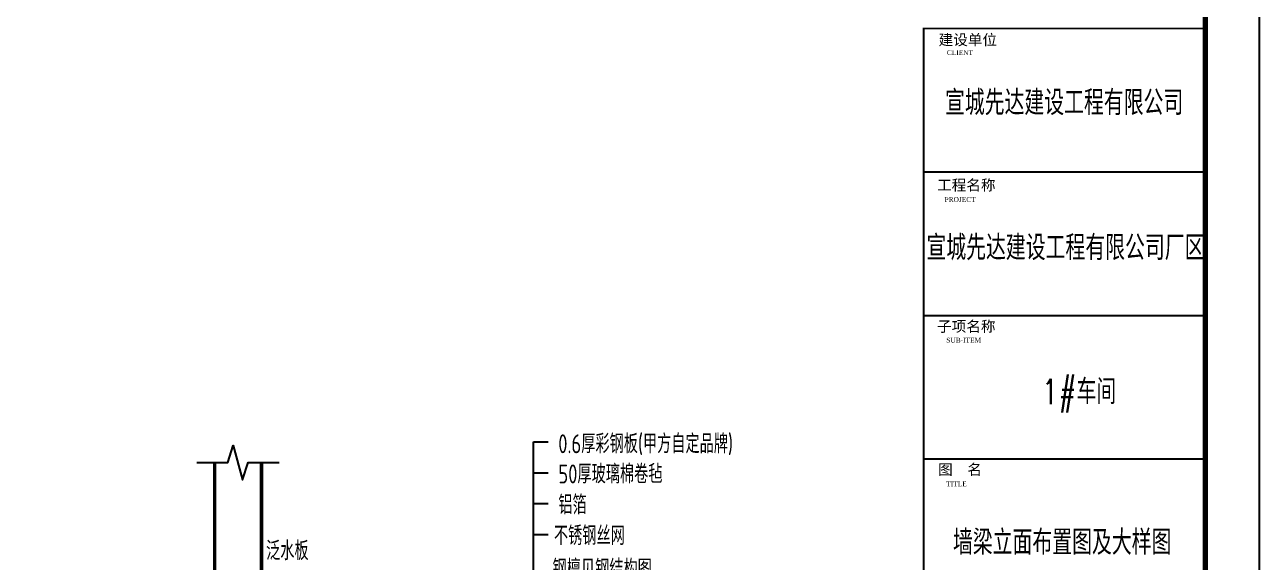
# Model space of a CAD drawing. Extents: x -3102990 to -851544, y -5293060 to -2540151.
# Drawn here: x -1485676 to -1462798, y -2658477 to -2648511 of the extents above; entities that cross this region are included whole.
import ezdxf
from ezdxf.enums import TextEntityAlignment as Align

# ---------------------------------------------------------------- set-up
doc = ezdxf.new("R2010")
doc.units = 0
doc.header["$LTSCALE"] = 1000
doc.layers.get('0').update_dxf_attribs({"linetype": 'CONTINUOUS'})
for name, color, linetype in [('PUB_TEXT', 7, 'CONTINUOUS'), ('PUB_TITLE', 4, 'CONTINUOUS'), ('TEXT', 7, 'CONTINUOUS'), ('THIN', 7, 'CONTINUOUS'), ('WIN', 3, 'CONTINUOUS'), ('柱子', 3, 'CONTINUOUS')]:
    doc.layers.add(name, color=color, linetype=linetype)
doc.layers.add('yichutu', color=7, linetype='CONTINUOUS', true_color=0xffffff, plot=False)
doc.styles.add('GHF', font='times.ttf')
doc.styles.add('HZTXT', font='txt.shx', dxfattribs={"width": 0.7, "height": 300, "bigfont": 'hztxt.shx'})
doc.styles.add('STYLE1', font='simhei.ttf', dxfattribs={"width": 0.8})
doc.styles.add('TSSD_Rein', font='Tssdeng.shx', dxfattribs={"width": 0.75, "bigfont": 'hztxt.shx'})

# ---------------------------------------------------------------- blocks, each defined once
blk = doc.blocks.new('A$C16496DF1')
at = {"layer": 'PUB_TITLE', "color": 4}
for p, q in [((97879, 21662), (103100, 21662)), ((97879, 19003), (103100, 19003)), ((97879, 16343), (103100, 16343))]:
    blk.add_line(p, q, dxfattribs=at)
at = {"layer": 'PUB_TITLE'}
blk.add_lwpolyline([(0, 0), (0, 42000), (104100, 42000), (104100, 0)], close=True, dxfattribs=at)
at = {"layer": 'PUB_TITLE', "const_width": 100}
blk.add_lwpolyline([(103100, 1000), (103100, 41000), (713, 41000), (713, 1000), (103100, 1000)], dxfattribs=at)
at = {"layer": 'PUB_TITLE', "color": 4, "const_width": 35.1}
blk.add_lwpolyline([(97879, 24321), (103100, 24321), (103100, 13093), (97879, 13093)], close=True, dxfattribs=at)
at = {"layer": 'PUB_TEXT'}
for s, height, style, p in [('建设单位', 198.6, 'STYLE1', (98157, 24012)), ('CLIENT', 89.4, 'GHF', (98310, 23829)), ('工程名称', 198.6, 'STYLE1', (98129, 21319)), ('PROJECT', 89.4, 'GHF', (98268, 21107)), ('子项名称', 198.6, 'STYLE1', (98129, 18700)), ('SUB-ITEM', 89.4, 'GHF', (98300, 18498)), ('图  名', 198.6, 'STYLE1', (98149, 16047)), ('TITLE', 89.4, 'GHF', (98301, 15834))]:
    blk.add_text(s, height=height, dxfattribs=dict(at, style=style)).set_placement(p)
at = {"layer": 'WIN', "color": 6, "style": 'HZTXT', "width": 0.8}
for s, p in [('宣城先达建设工程有限公司', (98275, 22715)), ('宣城先达建设工程有限公司厂区', (97932, 20027)), ('1#车间', (100066, 17358))]:
    blk.add_text(s, height=460, dxfattribs=at).set_placement(p)
blk = doc.blocks.new('yct-1041-420-104100-42000-100-2006.0')
at = {"layer": 'yichutu', "color": 7, "true_color": 0xffffff}
blk.add_lwpolyline([(0, 0), (0, 42000), (104100, 42000), (104100, 0)], close=True, dxfattribs=at)

msp = doc.modelspace()

# ---------------------------------------------------------------- linework, layer by layer
for p, q in [((-1476246.7, -2658398.9), (-1476246.7, -2656246.81)), ((-1476246.7, -2658398.9), (-1476246.7, -2656246.81)), ((-1476246.7, -2658398.9), (-1476246.7, -2656246.81)), ((-1476246.7, -2658398.9), (-1476246.7, -2656246.81)), ((-1476246.7, -2658398.9), (-1476246.7, -2656246.81)), ((-1476246.7, -2658398.9), (-1476246.7, -2656246.81)), ((-1476246.7, -2656246.81), (-1475975.39, -2656246.81)), ((-1476246.7, -2656246.81), (-1475975.39, -2656246.81)), ((-1476246.7, -2656246.81), (-1475975.39, -2656246.81)), ((-1476246.7, -2656246.81), (-1475975.39, -2656246.81)), ((-1476246.7, -2656246.81), (-1475975.39, -2656246.81)), ((-1476246.7, -2656246.81), (-1475975.39, -2656246.81)), ((-1476246.7, -2656817.93), (-1475975.39, -2656817.93)), ((-1476246.7, -2656817.93), (-1475975.39, -2656817.93)), ((-1476246.7, -2656817.93), (-1475975.39, -2656817.93)), ((-1476246.7, -2656817.93), (-1475975.39, -2656817.93)), ((-1476246.7, -2656817.93), (-1475975.39, -2656817.93)), ((-1476246.7, -2656817.93), (-1475975.39, -2656817.93)), ((-1476246.7, -2657389.04), (-1475975.39, -2657389.04)), ((-1476246.7, -2657389.04), (-1475975.39, -2657389.04)), ((-1476246.7, -2657389.04), (-1475975.39, -2657389.04)), ((-1476246.7, -2657389.04), (-1475975.39, -2657389.04)), ((-1476246.7, -2657389.04), (-1475975.39, -2657389.04)), ((-1476246.7, -2657389.04), (-1475975.39, -2657389.04)), ((-1476246.7, -2657960.15), (-1475975.39, -2657960.15)), ((-1476246.7, -2657960.15), (-1475975.39, -2657960.15)), ((-1476246.7, -2657960.15), (-1475975.39, -2657960.15)), ((-1476246.7, -2657960.15), (-1475975.39, -2657960.15)), ((-1476246.7, -2657960.15), (-1475975.39, -2657960.15)), ((-1476246.7, -2657960.15), (-1475975.39, -2657960.15)), ((-1476246.7, -2658782.87), (-1476246.7, -2658398.9))]:
    msp.add_line(p, q)
at = {"layer": 'THIN', "ltscale": 1.5}
msp.add_lwpolyline([(-1482486.8, -2656629.1), (-1481910.8, -2656629.1), (-1481810, -2656312.3), (-1481637.2, -2656945.9), (-1481536.4, -2656629.1), (-1480960.4, -2656629.1)], dxfattribs=at)
at = {"layer": '柱子', "color": 252}
for p, q in [((-1482173.6, -2656629.1, -0.72), (-1482173.6, -2660678.05, 3.27)), ((-1482143.6, -2656629.1, -0.72), (-1482143.6, -2660673.95, 3.27)), ((-1481303.6, -2656629.1, -0.65), (-1481303.6, -2660559.2, 3.11)), ((-1481273.6, -2656629.1, -0.65), (-1481273.6, -2660555.1, 3.11))]:
    msp.add_line(p, q, dxfattribs=at)

# ---------------------------------------------------------------- block references
at = {"ltscale": 1.5}
msp.add_blockref('A$C16496DF1', (-1566897.93, -2672902.4), dxfattribs=at)
at = {"layer": 'yichutu'}
msp.add_blockref('yct-1041-420-104100-42000-100-2006.0', (-1566897.93, -2672902.4), dxfattribs=at)

# ---------------------------------------------------------------- texts
at = {"layer": 'TEXT', "lineweight": 5, "style": 'TSSD_Rein', "width": 0.75}
for s, p in [('0.6厚彩钢板(甲方自定品牌)', (-1475788.86, -2656454.8)), ('50厚玻璃棉卷毡', (-1475786.37, -2657015.06)), ('铝箔', (-1475786.37, -2657586.17)), ('不锈钢丝网', (-1475868.33, -2658157.28)), ('泛水板', (-1481202.58, -2658437.58, 0.23)), ('钢檩见钢结构图', (-1475892.82, -2658774.37))]:
    msp.add_text(s, height=350, dxfattribs=at).set_placement(p)
at = {"layer": 'WIN', "color": 3, "style": 'HZTXT', "width": 0.8}
msp.add_text('墙梁立面布置图及大样图', height=460, dxfattribs=at).set_placement((-1466450.64, -2658337.91), align=Align.CENTER)

doc.saveas('drawing.dxf')
